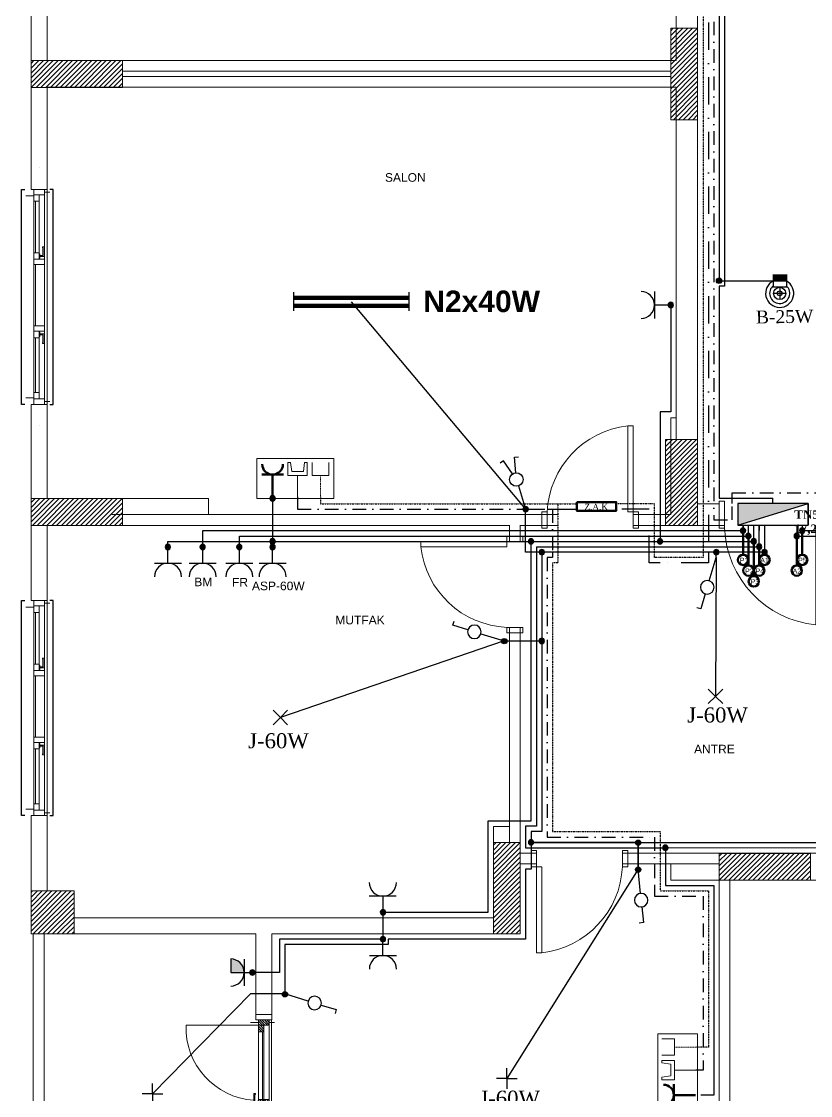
# Model space of a CAD drawing. Header units: millimetres. Extents: x 3395 to 31170, y 2853 to 7104.
# Drawn here: x 14178 to 14912, y 4601 to 5600 of the extents above; entities that cross this region are included whole.
import ezdxf

# ---------------------------------------------------------------- set-up
doc = ezdxf.new("R2010")
doc.units = ezdxf.units.MM
for name, pattern in [('DASHDOT', [25.4, 12.7, -6.35, 0, -6.35]), ('DASHDOTX2', [50.8, 25.4, -12.7, 0, -12.7]), ('DIVIDE', [1.25, 0.5, -0.25, 0, -0.25, 0, -0.25])]:
    doc.linetypes.add(name, pattern=pattern)
for name, color, linetype in [('AnaHat', 11, 'Continuous'), ('AydınlatmaT.', 1, 'Continuous'), ('DENIZLIK', 140, 'Continuous'), ('Diyafon.Zil', 41, 'DASHDOT'), ('Elektrik T.', 4, 'Continuous'), ('H', 3, 'Continuous'), ('Müşterek', 131, 'Continuous'), ('NORMAL', 70, 'Continuous'), ('S', 2, 'Continuous'), ('Telefon', 3, 'DIVIDE'), ('Televizyon', 255, 'DASHDOTX2'), ('YazılarY.', 7, 'Continuous')]:
    doc.layers.add(name, color=color, linetype=linetype)
for name, color, linetype, lineweight in [('Duvar', 7, 'Continuous', 20), ('EHAT-TV', 7, 'Continuous', 20), ('EHAT_PRIZ', 4, 'Continuous', 50), ('ELEKT', 2, 'Continuous', 50), ('elk035', 3, 'Continuous', 30), ('KAPEN', 30, 'Continuous', 13), ('OK', 51, 'Continuous', 20), ('SIVA', 42, 'Continuous', 9), ('TR', 252, 'Continuous', 5)]:
    doc.layers.add(name, color=color, linetype=linetype, lineweight=lineweight)
doc.styles.add('ALT', font='times.ttf', dxfattribs={"height": 20})
doc.styles.add('MEKAN', font='times.ttf')
doc.styles.get("Standard").update_dxf_attribs({"font": 'arial.ttf'})
pattern_1 = [(-45, (464486.7711, 4329893.691), (1.122532015, 1.122532015), [])]
pattern_2 = [(-45, (464516.7713, 4329883.691), (1.122532015, 1.122532015), [])]

# ---------------------------------------------------------------- blocks, each defined once
blk = doc.blocks.new('LL1-2U')
at = {"layer": 'KAPEN'}
blk.add_lwpolyline([(5, 92.5), (10, 92.5), (10, 2.5), (5, 2.5)], close=True, dxfattribs=at)
for points in [[(0, 0), (0, 2.5), (5, 2.5), (5, -22.5), (0, -22.5), (0, -20)], [(100, 0), (100, 2.5), (95, 2.5), (95, -22.5), (100, -22.5), (100, -20)]]:
    blk.add_lwpolyline(points, dxfattribs=at)
blk.add_arc((0.83, -1.3), 94.24, 2.30929, 84.41755, dxfattribs=at)
blk = doc.blocks.new('RR9-1A')
at = {"layer": 'KAPEN'}
for points in [[(0, 0), (0, -2.5), (5, -2.5), (5, 12.5), (0, 12.5), (0, 10)], [(90, 0), (90, -2.5), (85, -2.5), (85, 12.5), (90, 12.5), (90, 10)]]:
    blk.add_lwpolyline(points, dxfattribs=at)
blk.add_lwpolyline([(5, -82.5), (10, -82.5), (10, -2.5), (5, -2.5)], close=True, dxfattribs=at)
blk.add_arc((0.74, 1.33), 84.34, 276.30069, 357.39453, dxfattribs=at)
blk = doc.blocks.new('p5 200-240')
at = {"layer": 'DENIZLIK'}
for points in [[(-5, 100), (-8, 100), (-8, -100), (-5, -100)], [(18.5, 100), (21.5, 100), (21.5, -100), (18.5, -100)]]:
    blk.add_lwpolyline(points, dxfattribs=at)
at = {"layer": 'Duvar'}
for p, q in [((-2.5, 100), (12.5, 100)), ((-2.5, -100), (12.5, -100))]:
    blk.add_line(p, q, dxfattribs=at)
at = {"layer": 'KAPEN'}
blk.add_line((0, 95), (0, -95), dxfattribs=at)
for points in [[(0, 100), (0, 95), (10, 95), (10, 100)], [(10, 89), (10, 95), (5, 95), (5, 89)], [(8.5, 89), (8.5, 38), (5, 38), (5, 89)], [(10, 89), (10, 38), (8.5, 38), (8.5, 89)], [(0.5, 43.5), (0.5, 34.5), (4.5, 34.5), (4.5, 35.5), (1.5, 35.5), (1.5, 42.5), (2, 42.5), (2, 43.5)], [(0, 32), (0, 27), (10, 27), (10, 32)], [(5, 37), (4.5, 37), (4.5, 33), (5, 33)], [(10, 38), (10, 32), (5, 32), (5, 38)], [(10, 27), (10, -30), (8.5, -30), (8.5, 27)], [(0, -30), (0, -35), (10, -35), (10, -30)], [(0.5, -46.5), (0.5, -37.5), (4.5, -37.5), (4.5, -38.5), (1.5, -38.5), (1.5, -45.5), (2, -45.5), (2, -46.5)], [(5, -40), (4.5, -40), (4.5, -36), (5, -36)], [(10, -41), (10, -35), (5, -35), (5, -41)], [(8.5, -89), (8.5, -41), (5, -41), (5, -89)], [(10, -89), (10, -41), (8.5, -41), (8.5, -89)], [(10, -89), (10, -95), (5, -95), (5, -89)], [(10, -89), (10, -95), (5, -95), (5, -89)], [(0, -95), (0, -100), (10, -100), (10, -95)]]:
    blk.add_lwpolyline(points, close=True, dxfattribs=at)
at = {"layer": 'SIVA'}
for p, q in [((-5, 97.5), (0, 97.5)), ((10, 94), (17.5, 94)), ((-5, -97.5), (0, -97.5)), ((10, -94), (17.5, -94))]:
    blk.add_line(p, q, dxfattribs=at)
blk = doc.blocks.new('BALKON KAPı')
at = {"layer": 'TR'}
h = blk.add_hatch(dxfattribs=at)
h.set_pattern_fill('ANSI31', color=256, scale=0.5, angle=-90, style=0)
h.set_pattern_definition(pattern_1)
h.paths.add_polyline_path([(482556.07, 4265815.12), (482561.07, 4265815.12), (482561.07, 4265810.12), (482561.07, 4265805.12), (482556.07, 4265805.12)])
h = blk.add_hatch(dxfattribs=at)
h.set_pattern_fill('ANSI31', color=256, scale=0.5, angle=-90, style=0)
h.set_pattern_definition(pattern_1)
h.paths.add_polyline_path([(482561.07, 4265815.12), (482567.07, 4265815.12), (482567.07, 4265811.62), (482567.07, 4265810.12), (482561.07, 4265810.12)])
h = blk.add_hatch(dxfattribs=at)
h.set_pattern_fill('ANSI31', color=256, scale=0.5, angle=-90, style=0)
h.set_pattern_definition(pattern_1)
h.paths.add_polyline_path([(482630.07, 4265815.12), (482636.07, 4265815.12), (482636.07, 4265810.12), (482630.07, 4265810.12)])
h = blk.add_hatch(dxfattribs=at)
h.set_pattern_fill('ANSI31', color=256, scale=0.5, angle=-90, style=0)
h.set_pattern_definition(pattern_2)
h.paths.add_polyline_path([(482731.07, 4265810.12), (482731.07, 4265815.12), (482736.07, 4265815.12), (482736.07, 4265805.12), (482731.07, 4265805.12)])
h = blk.add_hatch(dxfattribs=at)
h.set_pattern_fill('ANSI31', color=256, scale=0.5, angle=-90, style=0)
h.set_pattern_definition(pattern_1)
h.paths.add_polyline_path([(482630.07, 4265810.12), (482636.07, 4265810.12), (482636.07, 4265806.62), (482636.07, 4265805.12), (482630.07, 4265805.12)])
h = blk.add_hatch(dxfattribs=at)
h.set_pattern_fill('ANSI31', color=256, scale=0.5, angle=-90, style=0)
h.set_pattern_definition(pattern_2)
h.paths.add_polyline_path([(482725.07, 4265810.12), (482731.07, 4265810.12), (482731.07, 4265805.12), (482725.07, 4265805.12), (482725.07, 4265806.62)])
at = {"layer": 'Duvar', "linetype": 'ByBlock'}
for p, q in [((482556.07, 4265817.67), (482556.07, 4265802.67)), ((482736.07, 4265817.67), (482736.07, 4265802.67))]:
    blk.add_line(p, q, dxfattribs=at)
at = {"layer": 'KAPEN'}
for p, q in [((482636.07, 4265815.12), (482731.07, 4265815.12)), ((482636.07, 4265805.12), (482561.07, 4265805.12))]:
    blk.add_line(p, q, dxfattribs=at)
blk.add_lwpolyline([(482561.07, 4265815.12), (482561.07, 4265882.62)], dxfattribs=at)
for points in [[(482556.07, 4265815.12), (482561.07, 4265815.12), (482561.07, 4265805.12), (482556.07, 4265805.12)], [(482567.07, 4265810.12), (482561.07, 4265810.12), (482561.07, 4265815.12), (482567.07, 4265815.12)], [(482567.07, 4265811.62), (482630.07, 4265811.62), (482630.07, 4265815.12), (482567.07, 4265815.12)], [(482624.57, 4265819.62), (482633.57, 4265819.62), (482633.57, 4265815.62), (482632.57, 4265815.62), (482632.57, 4265818.62), (482625.57, 4265818.62), (482625.57, 4265818.12), (482624.57, 4265818.12)], [(482630.07, 4265810.12), (482636.07, 4265810.12), (482636.07, 4265815.12), (482630.07, 4265815.12)], [(482631.07, 4265815.12), (482631.07, 4265815.62), (482635.07, 4265815.62), (482635.07, 4265815.12)], [(482731.07, 4265815.12), (482736.07, 4265815.12), (482736.07, 4265805.12), (482731.07, 4265805.12)], [(482567.07, 4265810.12), (482630.07, 4265810.12), (482630.07, 4265811.62), (482567.07, 4265811.62)], [(482636.07, 4265805.12), (482630.07, 4265805.12), (482630.07, 4265810.12), (482636.07, 4265810.12)], [(482725.07, 4265806.62), (482636.07, 4265806.62), (482636.07, 4265810.12), (482725.07, 4265810.12)], [(482725.07, 4265805.12), (482636.07, 4265805.12), (482636.07, 4265806.62), (482725.07, 4265806.62)], [(482725.07, 4265805.12), (482731.07, 4265805.12), (482731.07, 4265810.12), (482725.07, 4265810.12)]]:
    blk.add_lwpolyline(points, close=True, dxfattribs=at)
blk.add_arc((482563.22, 4265814.77), 67.88, 4.09338, 91.8142, dxfattribs=at)
at = {"layer": 'SIVA'}
for p, q in [((482558.57, 4265822.67), (482558.57, 4265815.12)), ((482733.57, 4265822.67), (482733.57, 4265815.12)), ((482558.57, 4265805.12), (482558.57, 4265800.17)), ((482733.57, 4265805.12), (482733.57, 4265800.17))]:
    blk.add_line(p, q, dxfattribs=at)
blk = doc.blocks.new('B')
at = {"layer": 'elk035'}
blk.add_hatch(color=256, dxfattribs=at).paths.add_polyline_path([(2.5, 0, 1), (-2.5, 0, 1)])
blk.add_circle((0, 0), 2.5, dxfattribs=at)
blk = doc.blocks.new('ÜÇLÜ GRUP(TEL-TV-PRİZ)')
at = {"layer": 'EHAT-TV', "linetype": 'Continuous'}
blk.add_line((21.45, -2.02), (1.58, -2.02), dxfattribs=at)
at = {"layer": 'EHAT-TV', "color": 7, "lineweight": 20}
blk.add_lwpolyline([(25.05, 3.38), (33.45, 4.58), (33.45, 6.98), (21.45, 6.98), (21.45, -11.02), (33.45, -11.02), (33.45, -8.61), (25.05, -7.42), (25.05, 3.38)], dxfattribs=at)
at = {"layer": 'EHAT_PRIZ'}
for p, q in [((22.13, 31.26), (22.13, 11.18)), ((22.13, 21.22), (1.95, 21.22))]:
    blk.add_line(p, q, dxfattribs=at)
blk.add_arc((31.73, 21.22), 9.6, 90, 270, dxfattribs=at)
at = {"layer": 'OK'}
blk.add_lwpolyline([(0, 35.7), (36.98, 35.7), (36.98, -35.7), (0, -35.7)], close=True, dxfattribs=at)
at = {"layer": 'Telefon', "color": 3, "linetype": 'Continuous', "lineweight": 20}
for p, q in [((21.45, -15.78), (33.45, -15.78)), ((21.45, -31.14), (21.45, -15.78)), ((33.45, -31.14), (21.45, -31.14))]:
    blk.add_line(p, q, dxfattribs=at)
at = {"layer": 'Telefon', "color": 3, "linetype": 'DIVIDE', "lineweight": 20}
blk.add_line((21.45, -23.46), (1.58, -23.46), dxfattribs=at)
blk = doc.blocks.new('NORA')
for p, q in [((0, 0.2275), (-0.0318, 0.2275)), ((0, 0.105), (0, 0.2275))]:
    blk.add_line(p, q)
blk.add_circle((0, 0.0525), 0.0525)
blk = doc.blocks.new('A')
at = {"layer": 'S', "xscale": 100, "yscale": 100, "zscale": 100, "rotation": 180}
blk.add_blockref('NORA', (0, 0), dxfattribs=at)
blk = doc.blocks.new('K')
at = {"layer": 'S', "color": 2}
for p, q in [((-4.53, 22.15), (-7.6, 21.33)), ((-1.36, 10.32), (-4.53, 22.15)), ((1.36, 10.32), (4.53, 22.15)), ((4.53, 22.15), (7.6, 21.33))]:
    blk.add_line(p, q, dxfattribs=at)
blk.add_circle((0, 5.25), 5.25, dxfattribs=at)
blk = doc.blocks.new('P2X36')
at = {"layer": 'H', "color": 1}
for p, q in [((-53.5, 9.09), (-53.5, -8.36)), ((53.5, -8.36), (53.5, 9.09))]:
    blk.add_line(p, q, dxfattribs=at)
at = {"layer": 'H', "color": 2}
for points in [[(-53.5, 3.71, 3.8, 3.8, 0), (53.5, 3.71, 1.6, 1.6, 0)], [(-53.5, -3.71, 3.8, 3.8, 0), (53.5, -3.71, 1.6, 1.6, 0)]]:
    blk.add_lwpolyline(points, format="xyseb", dxfattribs=at)

msp = doc.modelspace()

# ---------------------------------------------------------------- hatches: boundary and pattern name
at = {"layer": 'Elektrik T.'}
msp.add_hatch(color=3, dxfattribs=at).paths.add_polyline_path([(14877.13, 5364.99), (14877.13, 5358.99), (14889.13, 5358.99), (14889.13, 5364.99)])
at = {"layer": 'Elektrik T.', "linetype": 'ByBlock'}
h = msp.add_hatch(color=256, dxfattribs=at)
h.dxf.hatch_style = 1
h.paths.add_polyline_path([(14372.19, 4728.12), (14372.19, 4715.52), (14384.79, 4715.52, 0.414214)])

# ---------------------------------------------------------------- linework, layer by layer
at = {"lineweight": 211}
msp.add_line((14868.8, 5106.54), (14868.8, 5104.17), dxfattribs=at)
at = {"layer": 'AnaHat'}
msp.add_line((14876.57, 5151.86), (14876.57, 5156.86), dxfattribs=at)
msp.add_lwpolyline([(14831.55, 5871.36), (14831.55, 5358.99), (14831.55, 5353.99), (14826.55, 5353.99), (14826.55, 5156.86), (14876.57, 5156.86)], dxfattribs=at)
at = {"layer": 'AydınlatmaT.', "linetype": 'ByBlock'}
for p, q in [((14484.3, 5339.42), (14646.57, 5146.54)), ((14823.9, 5101.54), (14823.28, 4972.42)), ((14626.57, 5024.03), (14418.37, 4952.82)), ((14751.16, 4811.54), (14629.03, 4616.86)), ((14390.57, 4695.52), (14299.53, 4602.65)), ((14422.57, 4695.52), (14390.57, 4695.52))]:
    msp.add_line(p, q, dxfattribs=at)
at = {"layer": 'AydınlatmaT.'}
for p, q in [((14639.99, 5168.18), (14646.57, 5146.54)), ((14817.32, 5079.9), (14823.9, 5101.54)), ((14604.93, 5030.61), (14626.57, 5024.03)), ((14753.4, 4789.04), (14751.16, 4811.54)), ((14444.21, 4688.93), (14422.57, 4695.52))]:
    msp.add_line(p, q, dxfattribs=at)
at = {"layer": 'AydınlatmaT.', "color": 1}
for p, q in [((14823.28, 4972.42), (14816.49, 4979.21)), ((14823.28, 4972.42), (14830.07, 4979.21)), ((14823.28, 4972.42), (14816.49, 4965.64)), ((14823.28, 4972.42), (14830.07, 4965.64)), ((14418.37, 4952.82), (14411.58, 4959.6)), ((14418.37, 4952.82), (14425.16, 4959.6)), ((14418.37, 4952.82), (14411.58, 4946.03)), ((14418.37, 4952.82), (14425.16, 4946.03)), ((14629.03, 4616.86), (14629.03, 4626.46)), ((14629.03, 4616.86), (14619.43, 4616.86)), ((14629.03, 4616.86), (14638.63, 4616.86)), ((14629.03, 4616.86), (14629.03, 4607.26)), ((14299.53, 4602.65), (14299.53, 4612.25)), ((14299.53, 4602.65), (14289.93, 4602.65)), ((14299.53, 4602.65), (14309.13, 4602.65)), ((14299.53, 4602.65), (14299.53, 4593.05))]:
    msp.add_line(p, q, dxfattribs=at)
at = {"layer": 'AydınlatmaT.', "linetype": 'ByBlock'}
for points in [[(14661.57, 5106.54), (14646.57, 5106.54), (14646.57, 5141.54), (14646.57, 5146.54)], [(14868.8, 5131.54), (14868.8, 5111.54), (14868.8, 5106.54), (14661.57, 5106.54), (14661.57, 5106.54), (14661.57, 4851.54), (14661.57, 4846.54), (14656.57, 4846.54), (14651.57, 4846.54), (14651.57, 4836.54), (14651.57, 4836.54), (14751.16, 4836.54), (14751.16, 4816.54), (14751.16, 4811.54), (14751.16, 4836.54), (14651.57, 4836.54), (14651.57, 4816.54), (14651.57, 4811.54), (14646.57, 4811.54), (14646.57, 4751.64), (14646.57, 4746.64), (14518.78, 4746.64), (14518.78, 4746.64), (14518.78, 4741.64), (14422.57, 4741.64), (14422.57, 4741.64), (14422.57, 4710.52), (14422.57, 4710.52), (14422.57, 4710.52), (14422.57, 4710.52), (14422.57, 4710.52), (14422.57, 4695.52)], [(14898.8, 5131.54), (14898.8, 5121.54), (14981.57, 5121.54)], [(14823.9, 5101.54), (14823.9, 5106.54)], [(14626.57, 5024.03), (14661.57, 5024.03)], [(14751.16, 4836.54), (14991.79, 4836.54), (14991.79, 4816.54), (14991.79, 4811.54)]]:
    msp.add_lwpolyline(points, dxfattribs=at)
at = {"layer": 'Diyafon.Zil'}
msp.add_lwpolyline([(14821.57, 5931.54), (14821.57, 5136.46), (14821.57, 5136.46), (14838.8, 5136.46), (14838.8, 5136.46), (14838.8, 5151.86), (14838.8, 5161.86), (14922.26, 5161.86), (14922.26, 5161.88), (14922.26, 5156.88), (14950.36, 5156.82)], dxfattribs=at)
at = {"layer": 'Duvar'}
for p, q in [((14806.57, 5951.46), (14806.57, 5551.46)), ((14786.57, 5891.46), (14786.57, 5593.96)), ((14786.57, 5796.36), (14786.57, 5593.96)), ((14186.57, 5563.96), (14186.57, 5658.86)), ((14201.57, 5563.96), (14201.57, 5658.86)), ((14201.57, 5587.24), (14201.57, 5638.86)), ((14781.55, 5593.86), (14806.55, 5593.86)), ((14781.55, 5593.86), (14781.55, 5508.86)), ((14806.55, 5593.86), (14806.55, 5508.86)), ((14186.55, 5563.86), (14271.55, 5563.86)), ((14186.55, 5563.86), (14186.55, 5538.86)), ((14261.57, 5563.96), (14781.57, 5563.96)), ((14271.55, 5563.86), (14271.55, 5538.86)), ((14271.55, 5553.96), (14781.57, 5553.96)), ((14271.55, 5548.96), (14781.57, 5548.96)), ((14806.57, 5211.46), (14806.57, 5551.46)), ((14186.55, 5538.86), (14271.55, 5538.86)), ((14186.57, 5538.96), (14186.57, 5444.06)), ((14201.57, 5538.96), (14201.57, 5444.06)), ((14261.57, 5538.96), (14781.57, 5538.96)), ((14781.55, 5508.86), (14806.55, 5508.86)), ((14786.57, 5306.56), (14786.57, 5508.96)), ((14786.57, 5211.46), (14786.57, 5508.96)), ((14194.07, 5464.06), (14194.07, 5464.06)), ((14194.07, 5464.06), (14194.07, 5464.06)), ((14201.57, 5444.06), (14186.57, 5444.06)), ((14186.57, 5444.06), (14201.57, 5444.06)), ((14186.57, 5156.56), (14186.57, 5244.06)), ((14201.57, 5244.06), (14186.57, 5244.06)), ((14186.57, 5244.06), (14201.57, 5244.06)), ((14201.57, 5244.06), (14186.57, 5244.06)), ((14201.57, 5244.06), (14186.57, 5244.06)), ((14201.57, 5244.06), (14186.57, 5244.06)), ((14201.57, 5244.06), (14201.57, 5156.46)), ((14194.07, 5224.06), (14194.07, 5224.06)), ((14776.55, 5211.36), (14806.55, 5211.36)), ((14776.55, 5211.36), (14776.55, 5131.36)), ((14806.55, 5211.36), (14806.55, 5131.36)), ((14186.55, 5156.36), (14271.55, 5156.36)), ((14186.55, 5156.36), (14186.55, 5131.36)), ((14271.55, 5156.36), (14271.55, 5131.36)), ((14826.57, 5151.46), (14806.57, 5151.46)), ((14826.57, 5131.46), (14826.57, 5151.46)), ((14261.57, 5141.46), (14661.57, 5141.46)), ((14661.57, 5141.46), (14661.57, 5131.46)), ((14666.4, 5141.46), (14666.57, 5141.46)), ((14751.57, 5141.46), (14776.57, 5141.46)), ((14751.57, 5141.46), (14751.57, 5131.46)), ((14186.55, 5131.36), (14271.55, 5131.36)), ((14186.57, 5061.46), (14186.57, 5131.46)), ((14201.57, 5061.46), (14201.57, 5131.46)), ((14261.57, 5131.46), (14631.57, 5131.46)), ((14631.57, 5121.56), (14631.57, 5131.56)), ((14641.57, 5131.56), (14641.57, 5121.56)), ((14641.57, 5131.46), (14661.57, 5131.46)), ((14666.4, 5131.46), (14666.57, 5131.46)), ((14751.57, 5131.46), (14781.57, 5131.46)), ((14776.55, 5131.36), (14806.55, 5131.36)), ((14806.57, 5131.46), (14826.57, 5131.46)), ((14631.57, 5121.56), (14641.57, 5121.56)), ((14186.57, 5061.46), (14201.57, 5061.46)), ((14186.57, 5061.46), (14201.57, 5061.46)), ((14194.07, 5061.46), (14199.07, 5061.46)), ((14631.57, 4836.46), (14631.57, 5031.56)), ((14641.57, 5031.56), (14631.57, 5031.56)), ((14641.57, 5031.56), (14641.57, 4836.46)), ((14201.57, 4861.46), (14186.57, 4861.46)), ((14186.57, 4791.46), (14186.57, 4861.46)), ((14186.57, 4861.46), (14201.57, 4861.46)), ((14199.07, 4861.46), (14194.07, 4861.46)), ((14201.57, 4791.46), (14201.57, 4861.46)), ((14616.55, 4836.36), (14641.55, 4836.36)), ((14616.55, 4836.36), (14616.55, 4751.36)), ((14641.55, 4836.36), (14641.55, 4751.36)), ((14641.57, 4826.46), (14651.57, 4826.46)), ((14651.57, 4816.46), (14651.57, 4826.46)), ((14741.57, 4826.46), (14741.57, 4816.46)), ((14936.57, 4826.46), (14741.57, 4826.46)), ((14826.55, 4826.36), (14911.55, 4826.36)), ((14826.55, 4826.36), (14826.55, 4801.36)), ((14911.55, 4826.36), (14911.55, 4801.36)), ((14651.57, 4816.46), (14641.57, 4816.46)), ((14826.57, 4816.46), (14741.57, 4816.46)), ((14826.55, 4801.36), (14911.55, 4801.36)), ((14826.57, 4471.46), (14826.57, 4801.46)), ((14836.57, 4801.46), (14836.57, 4471.46)), ((14186.55, 4791.36), (14226.55, 4791.36)), ((14186.55, 4791.36), (14186.55, 4751.36)), ((14226.55, 4791.36), (14226.55, 4751.36)), ((14226.57, 4766.46), (14616.57, 4766.46)), ((14186.55, 4751.36), (14226.55, 4751.36)), ((14188.57, 4751.46), (14188.57, 4446.46)), ((14198.57, 4751.46), (14198.57, 4456.46)), ((14226.57, 4751.46), (14395.57, 4751.46)), ((14410.35, 4751.46), (14616.57, 4751.46)), ((14616.55, 4751.36), (14641.55, 4751.36)), ((14395.57, 4671.46), (14395.57, 4676.46)), ((14410.57, 4671.46), (14410.57, 4676.46))]:
    msp.add_line(p, q, dxfattribs=at)
for points in [[(14676.57, 5963.25), (14361.57, 5961.46), (14361.57, 5946.46), (14201.57, 5946.36), (14201.57, 5563.96), (14786.57, 5563.96), (14786.57, 5871.08), (14776.57, 5871.08), (14776.57, 5963.81), (14746.57, 5963.64)], [(14676.57, 5141.46), (14351.57, 5141.46), (14351.57, 5156.46), (14201.57, 5156.46), (14201.57, 5538.96), (14786.57, 5538.96), (14786.57, 5231.46), (14781.57, 5231.46), (14781.57, 5141.46), (14746.57, 5141.46)], [(14204.07, 5444.06), (14207.07, 5444.06), (14207.07, 5244.06), (14204.07, 5244.06)], [(14204.07, 5444.06), (14207.07, 5444.06), (14207.07, 5244.06)], [(14207.07, 5444.06), (14207.07, 5244.06), (14204.07, 5244.06)], [(14631.57, 5116.54), (14631.57, 5131.46), (14201.57, 5131.46), (14201.57, 4791.46), (14226.57, 4791.46), (14226.57, 4766.46), (14616.57, 4766.46)], [(14631.57, 5036.56), (14631.57, 4851.46), (14616.57, 4851.46), (14616.57, 4766.46), (14226.57, 4766.46), (14226.57, 4791.46), (14201.57, 4791.46), (14201.57, 5131.46), (14631.57, 5131.46), (14631.57, 5116.54)], [(14641.57, 5116.54), (14641.57, 5131.46), (14676.57, 5131.46)], [(14746.57, 5131.46), (14831.57, 5131.46)], [(14848.8, 5131.46), (14903.8, 5131.46)], [(14616.57, 4766.46), (14616.57, 4851.46), (14631.57, 4851.46), (14631.57, 5036.56)], [(14656.57, 4826.46), (14641.57, 4826.46), (14641.57, 5036.56)], [(14936.57, 4826.46), (14936.57, 4826.46), (14736.57, 4826.46)], [(14410.57, 4676.46), (14410.57, 4676.46), (14410.57, 4671.46), (14410.05, 4671.46), (14410.05, 4486.36), (14431.57, 4486.36), (14431.57, 4461.46), (14756.57, 4461.46), (14756.57, 4471.46), (14826.57, 4471.46), (14826.57, 4801.46), (14781.57, 4801.46), (14781.57, 4816.46), (14736.57, 4816.46)], [(14656.57, 4816.46), (14641.57, 4816.46), (14641.57, 4751.46), (14410.35, 4751.46)], [(15086.57, 4816.46), (15111.57, 4816.46), (15111.57, 4461.46), (14836.57, 4461.46), (14836.57, 4801.46), (14956.57, 4801.46), (14956.57, 4816.46), (15006.57, 4816.46)], [(14395.57, 4751.46), (14395.57, 4676.46), (14410.57, 4676.46), (14410.57, 4676.46), (14410.57, 4676.46)], [(14410.57, 4676.46), (14410.35, 4751.46)]]:
    msp.add_lwpolyline(points, dxfattribs=at)
at = {"layer": 'ELEKT'}
msp.add_lwpolyline([(14694.04, 5153.15), (14730.87, 5153.15), (14730.87, 5145.11), (14694.04, 5145.11)], close=True, dxfattribs=at)
at = {"layer": 'Elektrik T.', "color": 3}
for p, q in [((14877.13, 5352.99), (14877.13, 5364.99)), ((14877.13, 5358.99), (14889.13, 5358.99)), ((14889.13, 5364.99), (14889.13, 5352.99)), ((14889.13, 5352.99), (14877.13, 5352.99)), ((14888.55, 5347.28), (14877.19, 5347.28)), ((14882.87, 5352.97), (14882.87, 5341.6))]:
    msp.add_line(p, q, dxfattribs=at)
at = {"layer": 'Elektrik T.', "color": 4}
for p, q in [((14766.49, 5349.03), (14766.49, 5323.92)), ((14766.49, 5336.47), (14781.7, 5336.47)), ((14313.81, 5096.34), (14313.81, 5111.54)), ((14346.13, 5096.34), (14346.13, 5111.54)), ((14380.26, 5096.34), (14380.26, 5111.54)), ((14411.13, 5096.21), (14411.13, 5111.42)), ((14301.26, 5096.34), (14326.36, 5096.34)), ((14333.58, 5096.34), (14358.69, 5096.34)), ((14367.71, 5096.34), (14392.82, 5096.34)), ((14398.58, 5096.21), (14423.68, 5096.21)), ((14526.26, 4786.62), (14501.15, 4786.62)), ((14513.71, 4786.62), (14513.71, 4771.42)), ((14513.78, 4731.34), (14513.78, 4746.54)), ((14384.79, 4728.07), (14384.79, 4702.96)), ((14501.23, 4731.34), (14526.34, 4731.34)), ((14384.79, 4715.52), (14392.39, 4715.52))]:
    msp.add_line(p, q, dxfattribs=at)
at = {"layer": 'Elektrik T.', "linetype": 'ByBlock'}
for p, q in [((14848.8, 5131.54), (14848.8, 5126.54)), ((14863.8, 5131.54), (14863.8, 5126.54)), ((14868.8, 5131.54), (14868.8, 5126.54)), ((14898.8, 5131.54), (14898.8, 5126.54)), ((14903.8, 5131.54), (14903.8, 5126.54)), ((14372.19, 4728.12), (14372.19, 4715.52)), ((14372.19, 4715.52), (14384.79, 4715.52))]:
    msp.add_line(p, q, dxfattribs=at)
for points in [[(14781.57, 5336.46), (14781.57, 5236.93), (14781.57, 5236.93), (14776.57, 5236.93), (14771.57, 5236.93), (14771.57, 5116.54)], [(14411.13, 5156.54), (14411.13, 5116.54)], [(14313.81, 5111.54), (14313.81, 5116.54), (14411.13, 5116.54), (14411.13, 5111.42), (14411.13, 5116.54), (14853.8, 5116.54), (14858.8, 5116.54), (14858.8, 5131.54)], [(14346.13, 5111.54), (14346.13, 5126.54), (14848.8, 5126.54), (14848.8, 5131.54)], [(14380.26, 5111.54), (14380.26, 5121.54), (14848.8, 5121.54), (14853.8, 5121.54), (14853.8, 5131.54)], [(14656.57, 5111.54), (14853.8, 5111.54), (14863.8, 5111.54), (14863.8, 5131.54)], [(14903.8, 5131.54), (14903.8, 5126.54), (14986.57, 5126.54), (14986.57, 4931.54), (15271.57, 4931.54), (15271.57, 4956.54), (15271.57, 4961.54), (15330.23, 4961.54), (15330.23, 4966.54)], [(14513.78, 4771.54), (14611.57, 4771.54), (14611.57, 4771.54), (14611.57, 4851.54), (14611.57, 4856.54), (14641.57, 4856.54), (14651.57, 4856.54), (14651.57, 5116.54)], [(14343.56, 5111.54), (14348.55, 5111.54)], [(14377.69, 5111.54), (14382.68, 5111.54)], [(14656.57, 5111.54), (14656.57, 4856.54), (14656.57, 4851.54), (14646.57, 4851.54), (14646.57, 4851.54), (14646.57, 4831.54), (14646.57, 4831.54), (14776.57, 4831.54), (14776.57, 4831.54), (14776.57, 4801.54), (14776.57, 4796.54), (14821.57, 4796.54), (14821.57, 4796.54), (14821.57, 4601.51), (14809.62, 4601.51)], [(14776.57, 4831.54), (14956.06, 4831.67), (15281.57, 4831.67), (15281.57, 4831.67), (15281.57, 4931.54), (15281.57, 4931.54), (15276.57, 4931.54), (15276.57, 4931.54), (15276.57, 4956.54)], [(14513.78, 4771.54), (14513.78, 4751.54), (14513.78, 4746.54)], [(14513.78, 4746.54), (14417.57, 4746.56), (14417.57, 4746.56), (14417.57, 4715.52), (14392.39, 4715.52)]]:
    msp.add_lwpolyline(points, dxfattribs=at)
at = {"layer": 'Elektrik T.', "color": 3}
for radius in [5.68, 2.25]:
    msp.add_circle((14882.87, 5347.28), radius, dxfattribs=at)
for radius, start, end in [(13.06, 116.60524, 61.90115), (9.37, 127.7713, 48.04429)]:
    msp.add_arc((14882.87, 5347.28), radius, start, end, dxfattribs=at)
at = {"layer": 'Elektrik T.', "color": 4}
for centre, start, end in [((14753.89, 5336.47), 0, 90), ((14753.89, 5336.47), 270, 0), ((14313.81, 5083.74), 90, 180), ((14313.81, 5083.74), 0, 90), ((14346.13, 5083.74), 90, 180), ((14346.13, 5083.74), 0, 90), ((14380.26, 5083.74), 90, 180), ((14380.26, 5083.74), 0, 90), ((14411.13, 5083.61), 90, 180), ((14411.13, 5083.61), 0, 90), ((14513.71, 4799.22), 180, 270), ((14513.71, 4799.22), 270, 0), ((14372.19, 4715.52), 0, 90), ((14513.78, 4718.74), 90, 180), ((14513.78, 4718.74), 0, 90), ((14372.19, 4715.52), 270, 0)]:
    msp.add_arc(centre, 12.6, start, end, dxfattribs=at)
at = {"layer": 'Müşterek'}
msp.add_lwpolyline([(14826.54, 5871.37), (14826.54, 5798.41), (14883.11, 5798.41), (14826.54, 5798.41), (14826.54, 5358.99), (14883.13, 5358.99), (14889.13, 5358.99)], dxfattribs=at)
at = {"layer": 'S', "color": 3}
for p, q in [((14909.34, 5151.86), (14843.8, 5151.86)), ((14843.8, 5131.54), (14909.34, 5151.86)), ((14843.8, 5151.86), (14843.8, 5131.54)), ((14909.34, 5131.54), (14909.34, 5151.86)), ((14909.34, 5151.86), (14909.34, 5131.54)), ((14843.8, 5131.54), (14909.34, 5131.54))]:
    msp.add_line(p, q, dxfattribs=at)
at = {"layer": 'S', "linetype": 'Continuous'}
msp.add_solid([(14909.27, 5151.82), (14843.8, 5151.82), (14843.89, 5131.64)], dxfattribs=at)
at = {"layer": 'Telefon'}
msp.add_line((14676.57, 5151.54), (14694.04, 5151.54), dxfattribs=at)
for points in [[(14724.12, 5951.46), (14766.57, 5951.46), (14766.57, 5951.46), (14766.57, 5996.46), (14766.57, 6001.46), (14806.57, 6001.46), (14811.57, 6001.46), (14811.57, 5106.54), (14811.57, 5101.54), (14771.57, 5101.54), (14766.57, 5101.54), (14766.57, 5151.54), (14730.87, 5151.54)], [(14455.81, 5158.12), (14455.81, 5151.54), (14646.57, 5151.54), (14651.57, 5151.54), (14666.57, 5151.54), (14676.57, 5151.54), (14676.57, 5106.54), (14676.57, 5096.54), (14671.57, 5096.54), (14671.57, 4846.54), (14771.57, 4846.54), (14771.57, 4791.54), (14816.57, 4791.54), (14816.57, 4646.19), (14804.99, 4646.19)]]:
    msp.add_lwpolyline(points, dxfattribs=at)
at = {"layer": 'Televizyon'}
msp.add_line((14671.57, 5146.54), (14694.04, 5146.54), dxfattribs=at)
msp.add_lwpolyline([(14724.12, 5956.46), (14761.57, 5956.46), (14761.57, 5996.46), (14761.57, 6006.46), (14806.57, 6006.46), (14816.57, 6006.46), (14816.57, 5106.54), (14816.57, 5096.54), (14771.57, 5096.54), (14761.57, 5096.54), (14761.57, 5146.54), (14730.87, 5146.54)], dxfattribs=at)
at = {"layer": 'Televizyon', "linetype": 'DASHDOT'}
msp.add_lwpolyline([(14434.37, 5158.12), (14434.37, 5146.54), (14434.37, 5146.54), (14646.57, 5146.54), (14651.57, 5146.54), (14666.57, 5146.54), (14671.57, 5146.54), (14671.57, 5106.54), (14671.57, 5101.54), (14666.57, 5101.54), (14666.57, 4841.54), (14666.57, 4841.54), (14766.57, 4841.54), (14766.57, 4841.54), (14766.57, 4796.54), (14766.57, 4786.54), (14811.57, 4786.54), (14811.57, 4786.54), (14811.57, 4624.75), (14804.99, 4624.75)], dxfattribs=at)
at = {"layer": 'TR', "ltscale": 2}
for p, q in [((14781.55, 5591.52), (14783.89, 5593.86)), ((14781.55, 5587.03), (14788.38, 5593.86)), ((14781.55, 5582.54), (14792.87, 5593.86)), ((14781.55, 5578.05), (14797.36, 5593.86)), ((14781.55, 5573.56), (14801.85, 5593.86)), ((14781.55, 5569.07), (14806.34, 5593.86)), ((14781.55, 5564.58), (14806.55, 5589.58)), ((14781.55, 5560.09), (14806.55, 5585.09)), ((14781.55, 5555.6), (14806.55, 5580.6)), ((14781.55, 5551.11), (14806.55, 5576.11)), ((14781.55, 5546.62), (14806.55, 5571.62)), ((14781.55, 5542.13), (14806.55, 5567.13)), ((14186.55, 5561.26), (14189.15, 5563.86)), ((14186.55, 5556.76), (14193.64, 5563.86)), ((14186.55, 5552.27), (14198.13, 5563.86)), ((14186.55, 5547.78), (14202.62, 5563.86)), ((14186.55, 5543.29), (14207.11, 5563.86)), ((14186.6, 5538.86), (14211.6, 5563.86)), ((14191.09, 5538.86), (14216.09, 5563.86)), ((14195.58, 5538.86), (14220.58, 5563.86)), ((14200.07, 5538.86), (14225.07, 5563.86)), ((14204.56, 5538.86), (14229.56, 5563.86)), ((14209.05, 5538.86), (14234.05, 5563.86)), ((14213.54, 5538.86), (14238.54, 5563.86)), ((14218.03, 5538.86), (14243.03, 5563.86)), ((14222.52, 5538.86), (14247.52, 5563.86)), ((14227.01, 5538.86), (14252.01, 5563.86)), ((14231.5, 5538.86), (14256.5, 5563.86)), ((14236, 5538.86), (14261, 5563.86)), ((14240.49, 5538.86), (14265.49, 5563.86)), ((14244.98, 5538.86), (14269.98, 5563.86)), ((14249.47, 5538.86), (14271.55, 5560.94)), ((14253.96, 5538.86), (14271.55, 5556.45)), ((14781.55, 5537.64), (14806.55, 5562.64)), ((14781.55, 5533.15), (14806.55, 5558.15)), ((14258.45, 5538.86), (14271.55, 5551.96)), ((14262.94, 5538.86), (14271.55, 5547.47)), ((14781.55, 5528.66), (14806.55, 5553.66)), ((14781.55, 5524.17), (14806.55, 5549.17)), ((14267.43, 5538.86), (14271.55, 5542.98)), ((14781.55, 5519.68), (14806.55, 5544.68)), ((14781.55, 5515.19), (14806.55, 5540.19)), ((14781.55, 5510.7), (14806.55, 5535.7)), ((14784.2, 5508.86), (14806.55, 5531.21)), ((14788.69, 5508.86), (14806.55, 5526.72)), ((14793.18, 5508.86), (14806.55, 5522.23)), ((14797.67, 5508.86), (14806.55, 5517.74)), ((14802.16, 5508.86), (14806.55, 5513.25)), ((14776.55, 5209.35), (14778.56, 5211.36)), ((14776.55, 5204.86), (14783.05, 5211.36)), ((14776.55, 5200.37), (14787.54, 5211.36)), ((14776.55, 5195.88), (14792.03, 5211.36)), ((14776.55, 5191.39), (14796.52, 5211.36)), ((14776.55, 5186.9), (14801.01, 5211.36)), ((14776.55, 5182.41), (14805.5, 5211.36)), ((14776.55, 5177.92), (14806.55, 5207.92)), ((14776.55, 5173.43), (14806.55, 5203.43)), ((14776.55, 5168.94), (14806.55, 5198.94)), ((14776.55, 5164.45), (14806.55, 5194.45)), ((14776.55, 5159.96), (14806.55, 5189.96)), ((14776.55, 5155.47), (14806.55, 5185.47)), ((14776.55, 5150.98), (14806.55, 5180.98)), ((14776.55, 5146.49), (14806.55, 5176.49)), ((14776.55, 5142), (14806.55, 5172)), ((14776.55, 5137.51), (14806.55, 5167.51)), ((14186.55, 5152.65), (14190.25, 5156.36)), ((14186.55, 5148.16), (14194.74, 5156.36)), ((14186.55, 5143.67), (14199.23, 5156.36)), ((14186.55, 5139.18), (14203.73, 5156.36)), ((14186.55, 5134.69), (14208.22, 5156.36)), ((14187.71, 5131.36), (14212.71, 5156.36)), ((14192.2, 5131.36), (14217.2, 5156.36)), ((14196.69, 5131.36), (14221.69, 5156.36)), ((14201.18, 5131.36), (14226.18, 5156.36)), ((14205.67, 5131.36), (14230.67, 5156.36)), ((14210.16, 5131.36), (14235.16, 5156.36)), ((14214.65, 5131.36), (14239.65, 5156.36)), ((14219.14, 5131.36), (14244.14, 5156.36)), ((14223.63, 5131.36), (14248.63, 5156.36)), ((14228.12, 5131.36), (14253.12, 5156.36)), ((14232.61, 5131.36), (14257.61, 5156.36)), ((14237.1, 5131.36), (14262.1, 5156.36)), ((14241.59, 5131.36), (14266.59, 5156.36)), ((14246.08, 5131.36), (14271.08, 5156.36)), ((14776.55, 5133.02), (14806.55, 5163.02)), ((14779.38, 5131.36), (14806.55, 5158.53)), ((14250.57, 5131.36), (14271.55, 5152.34)), ((14255.06, 5131.36), (14271.55, 5147.85)), ((14783.87, 5131.36), (14806.55, 5154.04)), ((14788.36, 5131.36), (14806.55, 5149.55)), ((14259.55, 5131.36), (14271.55, 5143.36)), ((14264.04, 5131.36), (14271.55, 5138.87)), ((14792.85, 5131.36), (14806.55, 5145.06)), ((14797.34, 5131.36), (14806.55, 5140.57)), ((14801.83, 5131.36), (14806.55, 5136.08)), ((14268.53, 5131.36), (14271.55, 5134.38)), ((14806.32, 5131.36), (14806.55, 5131.59)), ((14616.55, 4833.82), (14619.09, 4836.36)), ((14616.55, 4829.33), (14623.58, 4836.36)), ((14616.55, 4824.84), (14628.07, 4836.36)), ((14616.55, 4820.35), (14632.56, 4836.36)), ((14616.55, 4815.86), (14637.05, 4836.36)), ((14616.55, 4811.37), (14641.54, 4836.36)), ((14616.55, 4806.88), (14641.55, 4831.88)), ((14616.55, 4802.39), (14641.55, 4827.39)), ((14826.55, 4823.81), (14829.1, 4826.36)), ((14826.55, 4819.32), (14833.59, 4826.36)), ((14826.55, 4814.83), (14838.08, 4826.36)), ((14826.55, 4810.33), (14842.57, 4826.36)), ((14826.55, 4805.84), (14847.06, 4826.36)), ((14826.55, 4801.36), (14851.55, 4826.36)), ((14831.04, 4801.36), (14856.04, 4826.36)), ((14835.53, 4801.36), (14860.53, 4826.36)), ((14840.02, 4801.36), (14865.02, 4826.36)), ((14844.51, 4801.36), (14869.51, 4826.36)), ((14849, 4801.36), (14874, 4826.36)), ((14853.49, 4801.36), (14878.49, 4826.36)), ((14857.98, 4801.36), (14882.98, 4826.36)), ((14862.47, 4801.36), (14887.47, 4826.36)), ((14866.96, 4801.36), (14891.96, 4826.36)), ((14871.45, 4801.36), (14896.45, 4826.36)), ((14875.94, 4801.36), (14900.94, 4826.36)), ((14880.43, 4801.36), (14905.43, 4826.36)), ((14884.92, 4801.36), (14909.92, 4826.36)), ((14616.55, 4797.9), (14641.55, 4822.9)), ((14616.55, 4793.41), (14641.55, 4818.41)), ((14889.42, 4801.36), (14911.55, 4823.49)), ((14893.91, 4801.36), (14911.55, 4819)), ((14616.55, 4788.92), (14641.55, 4813.92)), ((14616.55, 4784.43), (14641.55, 4809.43)), ((14898.4, 4801.36), (14911.55, 4814.51)), ((14902.89, 4801.36), (14911.55, 4810.02)), ((14616.55, 4779.94), (14641.55, 4804.94)), ((14616.55, 4775.45), (14641.55, 4800.45)), ((14616.55, 4770.96), (14641.55, 4795.96)), ((14907.38, 4801.36), (14911.55, 4805.53)), ((14186.55, 4789.97), (14187.94, 4791.36)), ((14186.55, 4785.48), (14192.43, 4791.36)), ((14186.55, 4780.99), (14196.92, 4791.36)), ((14186.55, 4776.5), (14201.41, 4791.36)), ((14186.55, 4772.01), (14205.9, 4791.36)), ((14186.55, 4767.52), (14210.39, 4791.36)), ((14186.55, 4763.03), (14214.88, 4791.36)), ((14186.55, 4758.54), (14219.37, 4791.36)), ((14186.55, 4754.05), (14223.86, 4791.36)), ((14188.35, 4751.36), (14226.55, 4789.56)), ((14616.55, 4766.47), (14641.55, 4791.47)), ((14616.55, 4761.98), (14641.55, 4786.98)), ((14192.84, 4751.36), (14226.55, 4785.07)), ((14197.33, 4751.36), (14226.55, 4780.58)), ((14201.82, 4751.36), (14226.55, 4776.09)), ((14616.55, 4757.49), (14641.55, 4782.49)), ((14616.55, 4753), (14641.55, 4778)), ((14206.31, 4751.36), (14226.55, 4771.6)), ((14210.8, 4751.36), (14226.55, 4767.11)), ((14619.4, 4751.36), (14641.55, 4773.51)), ((14623.89, 4751.36), (14641.55, 4769.02)), ((14215.29, 4751.36), (14226.55, 4762.62)), ((14219.78, 4751.36), (14226.55, 4758.13)), ((14628.38, 4751.36), (14641.55, 4764.53)), ((14632.87, 4751.36), (14641.55, 4760.04)), ((14224.27, 4751.36), (14226.55, 4753.64)), ((14637.36, 4751.36), (14641.55, 4755.55))]:
    msp.add_line(p, q, dxfattribs=at)
at = {"layer": 'YazılarY.', "lineweight": 211}
for p, q in [((14848.8, 5126.54), (14848.8, 5104.17)), ((14903.8, 5126.54), (14903.8, 5104.17)), ((14853.8, 5121.54), (14853.8, 5094.17)), ((14858.8, 5116.54), (14858.8, 5084.17)), ((14898.8, 5121.54), (14898.8, 5094.17)), ((14863.8, 5111.54), (14863.8, 5094.17))]:
    msp.add_line(p, q, dxfattribs=at)
at = {"layer": 'YazılarY.', "color": 2, "lineweight": 211, "true_color": 0xf1eb1f}
for centre in [(14848.8, 5099.35), (14868.8, 5099.35), (14903.8, 5099.35), (14853.8, 5089.35), (14863.8, 5089.35), (14898.8, 5089.35), (14858.8, 5079.35)]:
    msp.add_circle(centre, 4.82, dxfattribs=at)

# ---------------------------------------------------------------- block references
at = {"layer": 'AydınlatmaT.', "linetype": 'Continuous', "zscale": 1.2}
for name, p, xscale, yscale, rotation in [('K', (14639.99, 5168.18), 1.19999999999762, 1.200000000000802, 19.62224792328265), ('A', (14817.32, 5079.9), -1.199999999997266, 1.200000000001167, 343.0765714640535), ('A', (14604.93, 5030.61), -1.199999999997266, 1.200000000001167, 253.0765714640536), ('A', (14753.4, 4789.04), -1.199999999997266, 1.200000000001167, 5.697159477200877), ('A', (14444.21, 4688.93), -1.199999999997266, 1.200000000001167, 73.07657146405352)]:
    msp.add_blockref(name, p, dxfattribs=dict(at, xscale=xscale, yscale=yscale, rotation=rotation))
at = {"layer": 'Duvar'}
for name, p, rotation in [('p5 200-240', (14199.07, 5344.06), 179.9999999999999), ('B', (14826.54, 5358.99), 289.6047395526663), ('RR9-1A', (14751.57, 5141.46), 179.9999999999999), ('ÜÇLÜ GRUP(TEL-TV-PRİZ)', (14432.35, 5156.54), 90.00000000000001), ('LL1-2U', (14926.57, 5131.46), 179.9999999999999), ('RR9-1A', (14631.57, 5121.56), 269.9999999999998), ('p5 200-240', (14199.07, 4961.46), 179.9999999999999), ('p5 200-240', (14199.07, 4961.46), 179.9999999999999), ('B', (14626.65, 5023.76), 289.6047395526663), ('B', (14751.24, 4836.27), 289.6047395526663), ('B', (14751.24, 4811.27), 289.6047395526663), ('B', (14422.65, 4695.24), 289.6047395526663), ('ÜÇLÜ GRUP(TEL-TV-PRİZ)', (14806.57, 4622.73), 180)]:
    msp.add_blockref(name, p, dxfattribs=dict(at, rotation=rotation))
at = {"layer": 'Duvar', "xscale": -1}
msp.add_blockref('P2X36', (14484.3, 5339.42), dxfattribs=at)
for name, p, rotation in [('B', (14781.57, 5336.55), 70.39526044733373), ('B', (14411.13, 5156.54), 160.3952604473337), ('B', (14646.57, 5146.54), 160.3952604473337), ('B', (14848.8, 5126.54), 160.3952604473337), ('B', (14903.8, 5126.54), 160.3952604473337), ('B', (14411.13, 5116.54), 160.3952604473337), ('B', (14651.57, 5116.54), 160.3952604473337), ('B', (14771.57, 5116.54), 160.3952604473337), ('B', (14853.8, 5121.54), 160.3952604473337), ('B', (14858.8, 5116.54), 160.3952604473337), ('B', (14898.8, 5121.54), 160.3952604473337), ('B', (14313.73, 5111.42), 160.3952604473337), ('B', (14346.06, 5111.42), 160.3952604473337), ('B', (14380.19, 5111.42), 160.3952604473337), ('B', (14411.13, 5111.42), 160.3952604473337), ('B', (14661.64, 5106.54), 160.3952604473337), ('B', (14823.9, 5106.54), 160.3952604473337), ('B', (14863.8, 5111.54), 160.3952604473337), ('B', (14868.8, 5106.54), 160.3952604473337), ('B', (14661.57, 5024.03), 160.3952604473337), ('B', (14651.57, 4836.54), 160.3952604473337), ('B', (14776.57, 4831.54), 160.3952604473337), ('B', (14513.78, 4771.54), 340.3952604473337), ('B', (14513.78, 4746.54), 160.3952604473337), ('B', (14392.39, 4715.52), 70.39526044733373), ('BALKON KAPı', (4280213.24, 487227.53), 90)]:
    msp.add_blockref(name, p, dxfattribs=dict(at, rotation=rotation))
at = {"layer": 'Duvar'}
msp.add_blockref('RR9-1A', (14651.57, 4816.46), dxfattribs=at)

# ---------------------------------------------------------------- texts
at = {"layer": 'Elektrik T.', "color": 3, "style": 'ALT'}
msp.add_text('B-25W', height=12, rotation=0.89454, dxfattribs=at).set_placement((14860.92, 5319.24))
at = {"layer": 'NORMAL', "style": 'ALT'}
msp.add_text('Z.A.K', height=5.67, dxfattribs=at).set_placement((14701.3, 5145.86))
at = {"layer": 'YazılarY.', "style": 'MEKAN'}
for p in [(14796.91, 4948.09), (14388.45, 4924.11), (14603.51, 4591.58)]:
    msp.add_text('J-60W', height=14, dxfattribs=at).set_placement(p)
at = {"layer": 'YazılarY.', "linetype": 'ByBlock', "char_height": 8, "attachment_point": 7}
for s, width, insert in [('SALON', 66.1726, (14515.69, 5451)), ('BM', 10.6833, (14338.32, 5074.87)), ('FR', 10.6833, (14373.44, 5074.57)), ('MUTFAK', 66.1726, (14469.52, 5039.27)), ('ANTRE', 66.1726, (14803.24, 4919.35))]:
    msp.add_mtext_dynamic_manual_height_columns(s, width=width, gutter_width=12.5, heights=[0], dxfattribs=dict(at, insert=insert))
at = {"layer": 'YazılarY.', "color": 7, "insert": (14605.6, 5329.58), "char_height": 20, "width": 137.3402, "attachment_point": 8}
msp.add_mtext('{\\fArial|b1|i0|c162|p34;N2x40W}', dxfattribs=at)
at = {"layer": 'YazılarY.', "color": 9, "linetype": 'ByBlock', "insert": (14896.45, 5122.38), "char_height": 8, "attachment_point": 7, "style": 'MEKAN'}
msp.add_mtext_dynamic_manual_height_columns('{\\fTimes New Roman|b1|i0|c162|p18;TN5.8.11,14,\\P17,20,23,26,29,32}', width=18.9329, gutter_width=12.5, heights=[0], dxfattribs=at)
at = {"layer": 'YazılarY.', "lineweight": 211, "char_height": 4.6248, "attachment_point": 7}
for s, insert in [('{\\C9;\\c13289671;P1}', (14845.81, 5096.67)), ('{\\C9;\\c13289671;A1}', (14864.86, 5096.67)), ('{\\C9;\\c13289671;P5}', (14900.12, 5096.67)), ('{\\C9;\\c13289671;P2}', (14850.81, 5086.67)), ('{\\C9;\\c13289671;P4}', (14860.46, 5086.67)), ('{\\C9;\\c13289671;A2}', (14894.95, 5086.67)), ('{\\C9;\\c13289671;P3}', (14855.81, 5076.67))]:
    msp.add_mtext_dynamic_manual_height_columns(s, width=10.5963, gutter_width=23.12, heights=[0], dxfattribs=dict(at, insert=insert))
at = {"layer": 'YazılarY.', "insert": (14391.96, 5079.13), "char_height": 8, "attachment_point": 1}
msp.add_mtext('{\\C0;ASP-60W\\P} ', dxfattribs=at)

doc.saveas('drawing.dxf')
